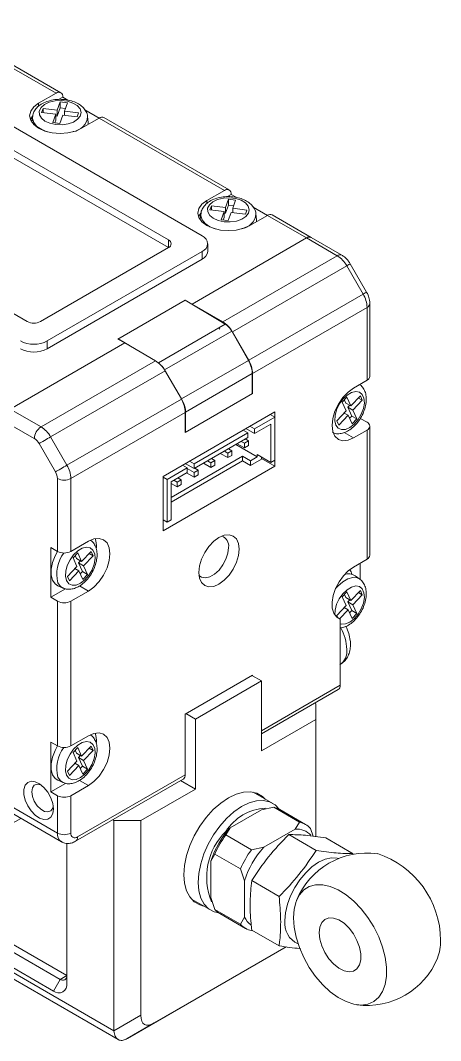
# Model space of a CAD drawing. Header units: millimetres. Extents: x 5 to 415, y 5 to 292.
# Drawn here: x 329.46 to 340.5, y 232.67 to 259.43 of the extents above; entities that cross this region are included whole.
import ezdxf

# ---------------------------------------------------------------- set-up
doc = ezdxf.new("R2010")
doc.units = ezdxf.units.MM

msp = doc.modelspace()

# ---------------------------------------------------------------- linework, layer by layer
at = {"color": 7, "linetype": 'Continuous', "lineweight": 18}
for p, q in [((330.399, 257.522), (327.111, 259.42)), ((330.524, 257.535), (327.236, 259.433)), ((330.399, 257.522), (329.939, 257.257)), ((330.509, 257.292), (330.431, 257.077)), ((330.575, 257.42), (330.467, 257.358)), ((330.695, 257.269), (330.509, 257.292)), ((330.509, 257.137), (330.509, 257.292)), ((330.711, 257.342), (330.575, 257.42)), ((330.617, 257.055), (330.695, 257.269)), ((334.235, 253.777), (328.578, 257.043)), ((330.059, 257.122), (330.02, 257.015)), ((330.02, 257.015), (330.392, 256.97)), ((330.431, 257.077), (330.059, 257.122)), ((330.059, 257.01), (330.059, 257.122)), ((330.509, 257.137), (330.431, 256.922)), ((330.431, 256.922), (330.431, 257.077)), ((330.641, 257.121), (330.509, 257.137)), ((330.989, 257.009), (330.617, 257.055)), ((330.617, 256.942), (330.617, 257.055)), ((330.95, 256.902), (330.989, 257.009)), ((331.53, 256.869), (331.155, 257.086)), ((329.781, 256.908), (329.765, 256.754)), ((330.392, 256.97), (330.314, 256.755)), ((330.314, 256.755), (330.5, 256.732)), ((330.392, 256.815), (330.368, 256.748)), ((330.392, 256.815), (330.392, 256.97)), ((330.431, 256.922), (330.392, 256.927)), ((330.5, 256.732), (330.578, 256.947)), ((330.578, 256.947), (330.95, 256.902)), ((331.07, 256.604), (331.53, 256.869)), ((331.245, 256.753), (331.228, 256.908)), ((334.818, 254.971), (331.53, 256.869)), ((334.943, 254.983), (331.655, 256.882)), ((333.351, 253.675), (328.401, 256.532)), ((333.351, 253.471), (328.401, 256.328)), ((334.818, 254.971), (334.358, 254.706)), ((334.995, 254.869), (334.887, 254.807)), ((335.13, 254.791), (334.995, 254.869)), ((334.479, 254.571), (334.44, 254.463)), ((334.851, 254.526), (334.479, 254.571)), ((334.479, 254.459), (334.479, 254.571)), ((334.929, 254.74), (334.851, 254.526)), ((334.929, 254.585), (334.851, 254.371)), ((335.115, 254.718), (334.929, 254.74)), ((334.929, 254.585), (334.929, 254.74)), ((335.061, 254.569), (334.929, 254.585)), ((335.037, 254.503), (335.115, 254.718)), ((324.689, 254.389), (329.638, 251.532)), ((334.201, 254.356), (334.184, 254.203)), ((334.44, 254.463), (334.812, 254.418)), ((334.812, 254.418), (334.734, 254.204)), ((334.812, 254.263), (334.812, 254.418)), ((334.851, 254.371), (334.812, 254.375)), ((334.851, 254.371), (334.851, 254.526)), ((334.92, 254.181), (334.998, 254.396)), ((334.998, 254.396), (335.37, 254.351)), ((335.408, 254.458), (335.037, 254.503)), ((335.037, 254.391), (335.037, 254.503)), ((335.37, 254.351), (335.408, 254.458)), ((335.49, 254.053), (335.949, 254.318)), ((335.949, 254.318), (335.574, 254.534)), ((335.664, 254.201), (335.647, 254.356)), ((336.975, 253.726), (335.949, 254.318)), ((337.1, 253.738), (336.074, 254.33)), ((334.734, 254.204), (334.92, 254.181)), ((334.812, 254.263), (334.788, 254.197)), ((336.975, 253.726), (333.97, 251.991)), ((334.381, 253.369), (334.381, 253.573)), ((337.783, 253.26), (336.975, 253.726)), ((337.908, 253.272), (337.1, 253.738)), ((329.992, 251.532), (333.351, 253.471)), ((330.169, 251.022), (334.235, 253.369)), ((334.235, 253.165), (334.235, 253.369)), ((334.778, 251.525), (337.783, 253.26)), ((330.169, 250.818), (334.235, 253.165)), ((338.033, 252.996), (335.028, 251.261)), ((338.462, 252.252), (338.033, 252.996)), ((338.554, 252.305), (338.124, 253.048)), ((335.457, 250.517), (338.462, 252.252)), ((333.793, 252.093), (332.025, 251.073)), ((332.033, 251.077), (333.785, 252.089)), ((333.785, 252.089), (334.682, 251.562)), ((333.97, 251.991), (333.793, 252.093)), ((333.793, 252.084), (333.793, 252.093)), ((333.97, 251.98), (333.97, 251.991)), ((333.97, 251.991), (334.778, 251.525)), ((338.566, 251.904), (335.561, 250.169)), ((338.566, 249.991), (338.566, 251.904)), ((338.639, 250.093), (338.639, 252.006)), ((334.682, 251.562), (334.843, 251.464)), ((335.012, 251.281), (333.25, 250.264)), ((334.682, 251.335), (334.7, 251.345)), ((335.45, 250.513), (335.012, 251.281)), ((335.457, 250.517), (335.028, 251.261)), ((332.202, 250.971), (329.197, 249.236)), ((330.169, 251.022), (330.169, 250.818)), ((332.025, 251.073), (332.202, 250.971)), ((332.033, 251.077), (332.326, 250.899)), ((332.033, 251.068), (332.033, 251.077)), ((332.202, 250.971), (333.01, 250.504)), ((330.005, 248.769), (333.01, 250.504)), ((335.45, 250.513), (333.696, 249.501)), ((333.26, 250.24), (330.255, 248.505)), ((333.696, 249.501), (333.25, 250.264)), ((333.26, 250.24), (333.689, 249.497)), ((335.553, 250.164), (333.8, 249.153)), ((335.553, 249.639), (335.553, 250.164)), ((335.561, 249.644), (335.561, 250.169)), ((338.566, 249.991), (338.212, 249.786)), ((338.377, 249.873), (338.371, 249.878)), ((338.389, 249.888), (338.389, 249.869)), ((330.684, 247.762), (333.689, 249.497)), ((333.793, 248.623), (335.561, 249.644)), ((335.553, 249.639), (333.8, 248.628)), ((335.553, 249.648), (335.561, 249.644)), ((338.039, 249.544), (337.915, 249.413)), ((338.142, 249.317), (338.039, 249.544)), ((338.391, 249.579), (338.142, 249.317)), ((338.339, 249.525), (338.442, 249.465)), ((338.442, 249.465), (338.391, 249.579)), ((329.197, 249.236), (330.005, 248.769)), ((337.915, 249.413), (338.018, 249.186)), ((338.008, 249.394), (337.972, 249.473)), ((338.008, 249.394), (338.142, 249.317)), ((338.06, 249.281), (338.111, 249.335)), ((338.162, 249.053), (338.06, 249.281)), ((338.06, 249.281), (338.194, 249.203)), ((338.194, 249.203), (338.442, 249.465)), ((333.793, 249.148), (330.788, 247.413)), ((336.144, 249.164), (333.209, 247.47)), ((333.793, 249.148), (333.793, 248.623)), ((333.8, 248.628), (333.8, 249.153)), ((336.144, 249.021), (335.614, 248.715)), ((336.144, 249.021), (336.02, 249.093)), ((336.144, 249.021), (336.144, 249.164)), ((336.144, 247.898), (336.144, 249.021)), ((338.018, 249.186), (337.77, 248.924)), ((337.822, 248.81), (338.07, 249.072)), ((337.967, 249.131), (338.07, 249.072)), ((338.07, 249.072), (338.173, 248.845)), ((338.105, 248.993), (338.162, 249.053)), ((338.162, 249.053), (338.297, 248.976)), ((338.173, 248.845), (338.297, 248.976)), ((338.297, 248.976), (338.194, 249.203)), ((338.389, 248.99), (338.566, 248.888)), ((329.828, 248.463), (329.02, 248.93)), ((335.313, 248.684), (335.437, 248.613)), ((335.384, 248.725), (335.614, 248.592)), ((335.614, 248.715), (335.49, 248.786)), ((336.038, 248.837), (335.614, 248.592)), ((335.614, 248.592), (335.614, 248.715)), ((336.038, 247.837), (336.038, 248.837)), ((337.77, 248.924), (337.822, 248.81)), ((338.566, 248.684), (338.212, 248.48)), ((338.566, 245.295), (338.566, 248.684)), ((338.639, 245.397), (338.639, 248.786)), ((330.255, 248.505), (330.684, 247.762)), ((333.8, 248.628), (333.793, 248.632)), ((335.437, 248.613), (334.023, 247.796)), ((335.437, 248.49), (334.023, 247.674)), ((335.454, 248.399), (335.366, 248.45)), ((335.437, 248.49), (335.437, 248.613)), ((330.382, 247.588), (329.953, 248.331)), ((334.906, 248.082), (335.012, 248.143)), ((335.012, 248.143), (334.924, 248.194)), ((335.012, 248.143), (335.012, 248.021)), ((335.684, 247.98), (335.118, 248.307)), ((335.348, 248.215), (335.154, 248.327)), ((335.348, 248.337), (335.26, 248.388)), ((335.348, 248.337), (335.454, 248.399)), ((335.348, 248.215), (335.348, 248.337)), ((335.454, 248.276), (335.348, 248.215)), ((335.454, 248.399), (335.454, 248.276)), ((333.422, 246.919), (335.295, 248)), ((335.295, 247.878), (333.422, 246.796)), ((334.464, 247.827), (334.376, 247.878)), ((334.464, 247.827), (334.571, 247.888)), ((334.571, 247.888), (334.482, 247.939)), ((334.571, 247.888), (334.571, 247.766)), ((334.906, 247.96), (334.712, 248.072)), ((334.906, 248.082), (334.818, 248.133)), ((334.906, 247.96), (334.906, 248.082)), ((335.012, 248.021), (334.906, 247.96)), ((335.295, 248), (335.507, 247.878)), ((335.295, 248), (335.295, 247.878)), ((335.507, 247.755), (335.295, 247.878)), ((335.684, 247.98), (335.507, 247.878)), ((335.79, 247.919), (335.507, 247.755)), ((335.507, 247.755), (335.507, 247.878)), ((335.684, 248.041), (335.684, 247.98)), ((336.038, 247.837), (335.684, 248.041)), ((335.79, 247.98), (335.79, 247.919)), ((336.144, 247.735), (335.79, 247.939)), ((336.144, 247.898), (336.038, 247.837)), ((336.144, 247.735), (336.144, 247.898)), ((333.209, 246.041), (336.144, 247.735)), ((333.846, 247.694), (333.315, 247.388)), ((333.846, 247.694), (333.722, 247.766)), ((334.023, 247.674), (333.793, 247.807)), ((333.846, 247.572), (333.846, 247.694)), ((334.023, 247.572), (333.846, 247.674)), ((333.899, 247.868), (334.023, 247.796)), ((334.023, 247.674), (334.023, 247.796)), ((334.023, 247.572), (334.129, 247.633)), ((334.129, 247.633), (334.04, 247.684)), ((334.129, 247.633), (334.129, 247.511)), ((334.464, 247.705), (334.27, 247.817)), ((334.464, 247.705), (334.464, 247.827)), ((334.571, 247.766), (334.464, 247.705)), ((330.434, 245.5), (330.434, 247.413)), ((330.788, 247.413), (330.788, 245.5)), ((333.209, 247.47), (333.209, 246.041)), ((333.315, 247.388), (333.209, 247.45)), ((333.315, 247.388), (333.315, 246.266)), ((333.846, 247.572), (333.422, 247.327)), ((333.581, 247.317), (333.492, 247.368)), ((333.581, 247.317), (333.687, 247.378)), ((333.687, 247.378), (333.598, 247.429)), ((333.687, 247.378), (333.687, 247.256)), ((334.023, 247.449), (333.828, 247.562)), ((334.023, 247.449), (334.023, 247.572)), ((334.129, 247.511), (334.023, 247.449)), ((333.422, 247.327), (333.422, 246.327)), ((333.581, 247.194), (333.422, 247.286)), ((333.581, 247.194), (333.581, 247.317)), ((333.687, 247.256), (333.581, 247.194)), ((333.315, 246.266), (333.209, 246.327)), ((333.422, 246.327), (333.315, 246.266)), ((331.247, 245.766), (330.788, 245.5)), ((331.306, 245.791), (331.302, 245.794)), ((330.257, 245.602), (330.434, 245.5)), ((330.257, 244.296), (330.257, 245.602)), ((330.968, 245.462), (330.844, 245.331)), ((331.071, 245.235), (330.968, 245.462)), ((331.32, 245.497), (331.071, 245.235)), ((331.371, 245.383), (331.32, 245.497)), ((330.844, 245.331), (330.947, 245.104)), ((330.937, 245.312), (330.901, 245.391)), ((330.937, 245.312), (331.071, 245.235)), ((330.988, 245.199), (331.04, 245.253)), ((331.091, 244.971), (330.988, 245.199)), ((330.988, 245.199), (331.123, 245.121)), ((331.123, 245.121), (331.371, 245.383)), ((331.268, 245.443), (331.371, 245.383)), ((338.566, 245.295), (338.212, 245.091)), ((338.389, 245.193), (338.389, 244.766)), ((330.947, 245.104), (330.699, 244.841)), ((330.75, 244.728), (330.999, 244.99)), ((330.896, 245.049), (330.999, 244.99)), ((330.999, 244.99), (331.102, 244.763)), ((331.034, 244.911), (331.091, 244.971)), ((331.091, 244.971), (331.226, 244.894)), ((331.226, 244.894), (331.123, 245.121)), ((330.699, 244.841), (330.75, 244.728)), ((331.102, 244.763), (331.226, 244.894)), ((338.377, 244.77), (338.251, 244.861)), ((330.257, 244.296), (330.643, 244.519)), ((330.441, 244.601), (330.583, 244.538)), ((330.788, 244.194), (331.247, 244.459)), ((338.039, 244.441), (337.915, 244.309)), ((338.142, 244.213), (338.039, 244.441)), ((338.391, 244.476), (338.142, 244.213)), ((338.339, 244.421), (338.442, 244.362)), ((338.442, 244.362), (338.391, 244.476)), ((330.434, 244.194), (330.257, 244.296)), ((330.434, 240.397), (330.434, 244.194)), ((330.788, 244.194), (330.788, 240.397)), ((337.915, 244.309), (338.018, 244.082)), ((338.008, 244.291), (337.972, 244.37)), ((338.008, 244.291), (338.142, 244.213)), ((338.06, 244.177), (338.111, 244.232)), ((338.162, 243.95), (338.06, 244.177)), ((338.06, 244.177), (338.194, 244.1)), ((338.194, 244.1), (338.442, 244.362)), ((338.018, 244.082), (337.77, 243.82)), ((337.845, 243.732), (338.07, 243.969)), ((337.967, 244.028), (338.07, 243.969)), ((338.07, 243.969), (338.173, 243.741)), ((338.105, 243.89), (338.162, 243.95)), ((338.162, 243.95), (338.297, 243.873)), ((338.173, 243.741), (338.297, 243.873)), ((338.297, 243.873), (338.194, 244.1)), ((337.77, 243.82), (337.798, 243.759)), ((337.771, 243.775), (337.859, 243.724)), ((337.859, 243.724), (337.859, 241.988)), ((335.561, 242.254), (333.793, 241.234)), ((335.561, 242.234), (335.561, 242.254)), ((334.058, 241.101), (335.79, 242.101)), ((335.79, 242.101), (335.543, 242.244)), ((335.79, 240.264), (335.79, 242.101)), ((335.79, 240.71), (337.807, 241.874)), ((337.222, 241.499), (337.189, 241.518)), ((337.222, 241.09), (337.222, 241.499)), ((317.176, 241.436), (331.919, 232.925)), ((317.279, 241.207), (332.032, 232.691)), ((333.793, 241.234), (333.793, 239.641)), ((333.81, 241.244), (334.058, 241.101)), ((334.058, 239.264), (334.058, 241.101)), ((335.79, 240.264), (337.222, 241.09)), ((337.222, 238.017), (337.222, 241.09)), ((331.247, 240.662), (330.788, 240.397)), ((331.306, 240.688), (331.302, 240.691)), ((320.181, 240.436), (330.681, 234.375)), ((330.257, 240.499), (330.434, 240.397)), ((330.257, 239.192), (330.257, 240.499)), ((331.32, 240.393), (331.071, 240.131)), ((331.371, 240.28), (331.32, 240.393)), ((320.004, 240.334), (330.505, 234.272)), ((330.968, 240.359), (330.844, 240.227)), ((330.844, 240.227), (330.947, 240)), ((330.937, 240.209), (330.901, 240.288)), ((330.937, 240.209), (331.071, 240.131)), ((331.071, 240.131), (330.968, 240.359)), ((330.988, 240.095), (331.04, 240.15)), ((331.123, 240.018), (331.371, 240.28)), ((331.268, 240.339), (331.371, 240.28)), ((330.328, 233.966), (319.827, 240.028)), ((330.947, 240), (330.699, 239.738)), ((330.75, 239.625), (330.999, 239.887)), ((330.896, 239.946), (330.999, 239.887)), ((331.091, 239.868), (330.988, 240.095)), ((330.988, 240.095), (331.123, 240.018)), ((330.999, 239.887), (331.102, 239.659)), ((331.034, 239.808), (331.091, 239.868)), ((331.091, 239.868), (331.226, 239.791)), ((331.226, 239.791), (331.123, 240.018)), ((330.699, 239.738), (330.75, 239.625)), ((330.964, 238.008), (333.793, 239.641)), ((331.102, 239.659), (331.226, 239.791)), ((330.257, 239.192), (330.643, 239.415)), ((330.441, 239.498), (330.583, 239.435)), ((330.788, 239.09), (331.247, 239.356)), ((330.913, 237.894), (333.741, 239.527)), ((334.058, 239.264), (333.671, 239.487)), ((330.434, 239.09), (330.257, 239.192)), ((330.434, 238.111), (330.434, 239.09)), ((330.788, 239.09), (330.788, 238.111)), ((332.626, 238.437), (334.058, 239.264)), ((336.088, 238.889), (335.577, 239.183)), ((329.02, 238.927), (330.434, 238.111)), ((336.117, 238.786), (335.794, 238.722)), ((336.117, 238.786), (336.788, 238.399)), ((329.123, 238.698), (330.538, 237.882)), ((335.794, 238.722), (334.969, 238.246)), ((336.947, 238.338), (336.275, 238.726)), ((329.197, 238.335), (329.474, 238.495)), ((331.919, 238.437), (331.886, 238.456)), ((331.919, 238.437), (332.626, 238.437)), ((331.919, 232.925), (331.919, 238.437)), ((332.626, 238.437), (332.626, 233.329)), ((334.969, 238.246), (334.859, 238.06)), ((336.678, 238.213), (336.788, 238.399)), ((334.859, 238.06), (335.531, 237.673)), ((336.678, 238.213), (335.853, 237.736)), ((337.229, 237.656), (336.508, 238.071)), ((337.079, 238.231), (337.148, 238.027)), ((338.201, 237.569), (337.481, 237.985)), ((330.681, 237.839), (330.681, 234.17)), ((335.531, 237.673), (335.853, 237.736)), ((334.568, 237.557), (334.462, 237.369)), ((334.568, 237.557), (335.24, 237.169)), ((334.462, 237.369), (334.462, 236.416)), ((335.346, 236.859), (335.24, 237.169)), ((335.346, 236.859), (335.346, 235.906)), ((336.257, 236.446), (335.536, 236.862)), ((333.958, 236.377), (334.468, 236.083)), ((334.462, 236.416), (334.568, 236.105)), ((334.568, 236.105), (335.24, 235.717)), ((334.7, 235.998), (335.372, 235.61)), ((335.24, 235.717), (335.346, 235.906)), ((336.257, 235.15), (335.536, 235.566)), ((335.555, 235.554), (335.531, 235.55)), ((336.439, 235.127), (332.272, 232.721)), ((332.976, 233.127), (336.439, 235.127)), ((330.505, 234.272), (330.328, 233.966)), ((330.505, 234.272), (330.681, 234.375)), ((331.919, 232.921), (332.626, 233.329)), ((332.976, 233.127), (332.269, 232.719)), ((332.269, 232.719), (332.272, 232.721))]:
    msp.add_line(p, q, dxfattribs=at)
at = {"color": 8, "linetype": 'Continuous', "lineweight": 18}
for p, q in [((329.939, 257.179), (329.939, 257.257)), ((334.358, 254.628), (334.358, 254.706)), ((333.351, 253.471), (333.351, 253.675)), ((334.843, 251.464), (333.086, 250.45)), ((338.37, 249.878), (338.378, 249.873)), ((337.969, 248.62), (338.212, 248.48)), ((331.015, 244.593), (331.247, 244.459)), ((335.79, 240.794), (337.859, 241.988)), ((331.015, 239.49), (331.247, 239.356))]:
    msp.add_line(p, q, dxfattribs=at)
at = {"color": 7, "linetype": 'Continuous', "lineweight": 18, "flags": 128}
for points in [[(329.939, 257.257), (329.812, 257.161), (329.732, 257.05), (329.705, 256.93), (329.732, 256.811), (329.812, 256.7), (329.939, 256.604), (330.105, 256.53), (330.298, 256.484), (330.505, 256.469), (330.712, 256.484), (330.905, 256.53), (331.07, 256.604)], [(330.392, 256.701), (330.556, 256.696), (330.715, 256.718), (330.855, 256.767), (330.965, 256.838), (331.033, 256.924), (331.055, 257.018), (331.028, 257.111), (330.954, 257.196), (330.84, 257.264), (330.697, 257.31), (330.536, 257.329), (330.373, 257.32), (330.221, 257.284), (330.095, 257.224), (330.005, 257.145), (329.959, 257.054), (329.962, 256.959), (330.013, 256.869), (330.108, 256.792), (330.238, 256.734), (330.392, 256.701)], [(329.781, 256.923), (329.732, 256.846), (329.724, 256.828)], [(331.245, 256.705), (331.245, 256.75), (331.245, 256.753)], [(334.358, 254.706), (334.231, 254.61), (334.151, 254.499), (334.124, 254.379), (334.151, 254.26), (334.231, 254.148), (334.358, 254.053), (334.524, 253.979), (334.717, 253.933), (334.924, 253.917), (335.131, 253.933), (335.324, 253.979), (335.49, 254.053)], [(334.811, 254.15), (334.975, 254.145), (335.134, 254.167), (335.275, 254.216), (335.384, 254.287), (335.453, 254.373), (335.474, 254.466), (335.447, 254.56), (335.373, 254.644), (335.26, 254.713), (335.116, 254.759), (334.956, 254.778), (334.792, 254.769), (334.641, 254.733), (334.514, 254.673), (334.424, 254.594), (334.379, 254.503), (334.382, 254.408), (334.433, 254.318), (334.527, 254.241), (334.657, 254.183), (334.811, 254.15)], [(334.2, 254.371), (334.151, 254.295), (334.144, 254.277)], [(335.664, 254.153), (335.664, 254.199), (335.664, 254.201)], [(338.212, 249.786), (338.066, 249.68), (337.929, 249.536), (337.812, 249.364), (337.722, 249.177), (337.666, 248.987), (337.646, 248.807), (337.666, 248.649), (337.722, 248.524), (337.812, 248.44), (337.929, 248.404), (338.066, 248.418), (338.212, 248.48)], [(337.747, 248.815), (337.807, 248.735), (337.893, 248.695), (337.999, 248.7), (338.114, 248.749), (338.228, 248.838), (338.331, 248.958), (338.415, 249.099), (338.471, 249.249), (338.495, 249.394), (338.484, 249.521), (338.439, 249.619), (338.365, 249.679), (338.268, 249.696), (338.157, 249.669), (338.041, 249.6), (337.931, 249.494), (337.836, 249.362), (337.765, 249.215), (337.725, 249.066), (337.719, 248.929), (337.747, 248.815)], [(329.953, 248.331), (329.981, 248.347), (330.014, 248.367), (330.052, 248.388), (330.093, 248.412), (330.135, 248.436), (330.178, 248.461), (330.218, 248.484), (330.255, 248.505)], [(330.382, 247.588), (330.41, 247.604), (330.443, 247.623), (330.481, 247.645), (330.522, 247.668), (330.565, 247.693), (330.607, 247.717), (330.647, 247.741), (330.684, 247.762)], [(331.247, 244.459), (331.394, 244.566), (331.53, 244.71), (331.647, 244.881), (331.737, 245.069), (331.794, 245.259), (331.813, 245.439), (331.794, 245.597), (331.737, 245.722), (331.647, 245.805), (331.53, 245.841), (331.394, 245.828), (331.247, 245.766)], [(335.207, 245.561), (335.189, 245.709), (335.136, 245.826), (335.052, 245.904), (334.942, 245.938), (334.814, 245.926), (334.677, 245.867), (334.539, 245.767), (334.411, 245.632), (334.302, 245.471), (334.217, 245.296), (334.164, 245.118), (334.146, 244.949), (334.164, 244.801), (334.217, 244.684), (334.302, 244.605), (334.411, 244.572), (334.539, 244.584), (334.677, 244.643), (334.814, 244.743), (334.942, 244.878), (335.052, 245.038), (335.136, 245.214), (335.189, 245.392), (335.207, 245.561)], [(330.435, 245.5), (330.372, 245.383), (330.303, 245.207), (330.268, 245.034), (330.268, 244.876), (330.303, 244.744), (330.372, 244.647), (330.441, 244.601)], [(330.676, 244.733), (330.735, 244.653), (330.822, 244.613), (330.927, 244.618), (331.042, 244.667), (331.157, 244.756), (331.26, 244.876), (331.344, 245.017), (331.4, 245.167), (331.424, 245.312), (331.413, 245.439), (331.368, 245.537), (331.294, 245.597), (331.197, 245.614), (331.086, 245.587), (330.97, 245.518), (330.86, 245.412), (330.765, 245.28), (330.694, 245.133), (330.654, 244.984), (330.648, 244.847), (330.676, 244.733)], [(334.928, 245.604), (334.911, 245.455), (334.86, 245.298), (334.78, 245.145), (334.678, 245.01), (334.561, 244.903), (334.439, 244.832), (334.322, 244.804), (334.219, 244.821), (334.151, 244.869)], [(338.212, 245.091), (338.074, 244.992), (337.944, 244.859), (337.831, 244.7), (337.74, 244.526), (337.678, 244.346), (337.649, 244.172), (337.653, 244.014), (337.692, 243.882), (337.761, 243.783), (337.859, 243.724)], [(331.247, 239.356), (331.394, 239.463), (331.53, 239.607), (331.647, 239.778), (331.737, 239.965), (331.794, 240.155), (331.813, 240.336), (331.794, 240.493), (331.737, 240.618), (331.647, 240.702), (331.53, 240.738), (331.394, 240.724), (331.247, 240.662)], [(330.435, 240.396), (330.372, 240.28), (330.303, 240.104), (330.268, 239.931), (330.268, 239.773), (330.303, 239.641), (330.372, 239.543), (330.441, 239.498)], [(330.676, 239.629), (330.735, 239.549), (330.822, 239.51), (330.927, 239.515), (331.042, 239.564), (331.157, 239.653), (331.26, 239.773), (331.344, 239.914), (331.4, 240.063), (331.424, 240.208), (331.413, 240.335), (331.368, 240.433), (331.294, 240.494), (331.197, 240.511), (331.086, 240.484), (330.97, 240.414), (330.86, 240.309), (330.765, 240.177), (330.694, 240.03), (330.654, 239.881), (330.648, 239.743), (330.676, 239.629)], [(330.328, 238.743), (330.311, 238.621), (330.26, 238.529), (330.181, 238.477), (330.081, 238.468), (329.968, 238.503), (329.852, 238.58), (329.745, 238.691), (329.654, 238.827), (329.589, 238.975), (329.554, 239.123), (329.554, 239.257), (329.589, 239.365), (329.654, 239.438), (329.745, 239.469), (329.852, 239.456), (329.968, 239.399), (330.081, 239.304), (330.181, 239.179), (330.26, 239.035), (330.311, 238.886), (330.328, 238.743)], [(329.996, 239.379), (329.996, 239.379), (329.904, 239.394), (329.828, 239.364), (329.779, 239.294), (329.762, 239.192), (329.779, 239.071), (329.828, 238.944), (329.904, 238.828), (329.996, 238.736), (330.094, 238.679), (330.186, 238.665), (330.262, 238.694), (330.311, 238.764), (330.324, 238.812)], [(335.891, 239.002), (335.818, 239.072), (335.674, 239.155), (335.507, 239.193), (335.323, 239.186), (335.127, 239.133), (334.924, 239.037), (334.722, 238.899), (334.525, 238.725), (334.341, 238.52), (334.174, 238.289), (334.03, 238.04), (333.914, 237.78), (333.828, 237.518), (333.775, 237.26), (333.757, 237.016), (333.775, 236.792), (333.828, 236.596), (333.914, 236.433), (334.03, 236.308), (334.174, 236.225), (334.271, 236.196)], [(336.259, 238.735), (336.149, 238.847), (336.007, 238.927), (335.842, 238.962), (335.661, 238.953), (335.467, 238.9), (335.268, 238.803), (335.069, 238.666), (334.877, 238.494), (334.697, 238.29)], [(334.697, 238.29), (334.534, 238.063), (334.394, 237.817), (334.281, 237.562), (334.198, 237.304), (334.148, 237.052), (334.132, 236.813), (334.151, 236.595), (334.204, 236.403), (334.29, 236.245), (334.406, 236.124), (334.549, 236.044), (334.676, 236.013)], [(336.409, 235.812), (336.426, 236.021), (336.476, 236.241), (336.558, 236.465), (336.668, 236.683), (336.802, 236.887), (336.955, 237.07), (337.12, 237.224), (337.293, 237.343), (337.465, 237.423), (337.631, 237.46), (337.784, 237.454), (337.824, 237.445)], [(336.634, 235.886), (336.651, 235.637), (336.704, 235.375), (336.789, 235.107), (336.906, 234.841), (337.049, 234.585), (337.216, 234.346), (337.402, 234.13), (337.601, 233.946), (337.807, 233.796), (338.014, 233.687), (338.217, 233.62), (338.41, 233.598), (338.587, 233.622), (338.743, 233.69), (338.873, 233.801), (338.975, 233.952), (339.044, 234.139), (339.079, 234.355), (339.079, 234.595), (339.044, 234.851), (338.975, 235.117), (338.873, 235.385), (338.743, 235.647), (338.587, 235.896), (338.41, 236.124), (338.217, 236.324), (338.014, 236.492), (337.807, 236.622), (337.601, 236.711), (337.402, 236.755), (337.216, 236.754), (337.049, 236.708), (336.906, 236.618), (336.789, 236.486), (336.704, 236.317), (336.651, 236.115), (336.634, 235.886)], [(337.311, 235.496), (337.328, 235.643), (337.378, 235.761), (337.459, 235.843), (337.565, 235.883), (337.689, 235.879), (337.824, 235.831), (337.961, 235.742), (338.092, 235.617), (338.208, 235.465), (338.302, 235.295), (338.368, 235.118), (338.402, 234.945), (338.402, 234.786), (338.368, 234.652), (338.302, 234.551), (338.208, 234.49), (338.092, 234.472), (337.961, 234.498), (337.824, 234.567), (337.689, 234.675), (337.565, 234.814), (337.459, 234.977), (337.378, 235.152), (337.328, 235.328), (337.311, 235.496)]]:
    msp.add_lwpolyline(points, dxfattribs=at)
at = {"color": 8, "linetype": 'Continuous', "lineweight": 18, "flags": 128}
for points in [[(330.161, 256.513), (330.021, 256.57), (329.898, 256.653), (329.816, 256.751), (329.781, 256.859), (329.782, 256.908)], [(334.58, 253.962), (334.441, 254.019), (334.317, 254.102), (334.236, 254.2), (334.201, 254.307), (334.201, 254.357)], [(338.033, 252.996), (338.065, 253.014), (338.091, 253.029), (338.11, 253.04), (338.121, 253.047), (338.124, 253.048)], [(338.462, 252.252), (338.494, 252.271), (338.52, 252.286), (338.539, 252.297), (338.551, 252.303), (338.554, 252.305)], [(330.583, 244.538), (330.516, 244.583), (330.449, 244.678)], [(337.739, 244.524), (337.797, 244.589), (337.926, 244.704), (338.06, 244.781), (338.189, 244.816), (338.305, 244.806), (338.378, 244.769)], [(337.859, 243.601), (337.893, 243.592), (337.999, 243.597), (338.114, 243.646), (338.228, 243.735), (338.331, 243.855), (338.415, 243.996), (338.471, 244.146), (338.495, 244.29), (338.484, 244.417), (338.439, 244.515), (338.365, 244.576), (338.268, 244.593), (338.157, 244.566), (338.041, 244.496), (337.931, 244.391), (337.836, 244.259), (337.765, 244.112), (337.725, 243.963), (337.718, 243.835)], [(330.583, 239.435), (330.516, 239.479), (330.449, 239.574)]]:
    msp.add_lwpolyline(points, dxfattribs=at)
at = {"color": 7, "linetype": 'Continuous', "lineweight": 18}
for centre, radius, start, end in [((330.468, 257.438), 0.109, 350.786, 129.2033), ((331.603, 256.767), 0.126, 65.6929, 125.6176), ((334.887, 254.886), 0.109, 350.786, 129.2033), ((336.023, 254.216), 0.126, 65.6929, 125.6176), ((334.157, 253.573), 0.218, 290.7834, 69.2166), ((333.312, 253.573), 0.109, 290.7834, 69.2166), ((337.048, 253.624), 0.126, 65.6929, 125.6176), ((334.131, 253.394), 0.251, 294.3747, 354.3052), ((337.401, 252.647), 0.721, 28.8556, 58.0453), ((337.845, 251.879), 0.721, 1.9565, 31.1437), ((329.815, 251.873), 0.384, 242.6097, 297.3903), ((334.396, 250.913), 0.721, 28.8556, 58.0453), ((329.815, 251.704), 0.769, 242.6097, 297.3903), ((329.815, 251.5), 0.769, 242.6097, 297.3903), ((332.628, 249.892), 0.721, 28.8556, 58.0453), ((334.84, 250.144), 0.721, 1.9565, 31.1437), ((338.514, 250.105), 0.126, 294.3747, 354.3052), ((333.072, 249.124), 0.721, 1.9565, 31.1437), ((330.212, 248.446), 0.384, 122.6055, 177.3945), ((329.623, 248.157), 0.721, 28.8556, 58.0453), ((338.527, 248.786), 0.109, 290.7834, 69.2166), ((329.637, 248.157), 0.361, 28.8556, 58.0453), ((330.067, 247.389), 0.721, 1.9565, 31.1437), ((330.073, 247.401), 0.361, 1.9565, 31.1437), ((330.611, 247.755), 0.384, 242.6097, 297.3903), ((330.844, 245.644), 0.616, 355.0212, 18.1597), ((334.662, 245.648), 0.27, 350.708, 71.2851), ((330.611, 245.841), 0.384, 242.6097, 297.3903), ((338.514, 245.41), 0.126, 294.3747, 354.3052), ((337.972, 244.867), 0.2, 9.6309, 48.4803), ((338.084, 244.605), 0.307, 56.8188, 111.4976), ((330.611, 244.535), 0.384, 242.6097, 297.3903), ((337.74, 241.973), 0.12, 304.0564, 7.2558), ((330.844, 240.541), 0.616, 355.0212, 18.1597), ((330.611, 240.738), 0.384, 242.6097, 297.3903), ((333.674, 239.626), 0.12, 304.0564, 7.2558), ((330.611, 239.432), 0.384, 242.6097, 297.3903), ((336.006, 238.256), 0.541, 60.1234, 78.1783), ((335.978, 237.432), 1.334, 93.2411, 147.2142), ((336.752, 236.632), 2.405, 137.844, 162.156), ((336.679, 237.874), 0.535, 41.741, 78.2483), ((330.611, 238.452), 0.384, 242.6097, 297.3903), ((330.895, 238.093), 0.109, 170.786, 309.2033), ((336.045, 236.951), 1.691, 134.6535, 202.3726), ((337.047, 236.462), 2.71, 143.8455, 156.1545), ((336.723, 237.706), 0.508, 43.2382, 95.0214), ((337.636, 236.122), 2.405, 137.8436, 162.1564), ((337.719, 236.074), 2.71, 143.8455, 156.1545), ((338.566, 235.587), 2, 82.2349, 157.7598), ((338.091, 235.281), 2.407, 0.1878, 71.9684), ((334.97, 236.464), 0.539, 221.7738, 239.9195), ((335.832, 236.139), 0.539, 205.6464, 233.873), ((335.64, 236.074), 0.535, 221.741, 258.2483), ((336.99, 235.738), 0.585, 172.7562, 246.4056), ((339.331, 235.258), 1.167, 338.5203, 1.5145), ((338.566, 235.587), 2, 262.2349, 337.7598), ((330.574, 234.357), 0.109, 230.7967, 9.214), ((330.466, 234.135), 0.218, 230.7967, 9.214)]:
    msp.add_arc(centre, radius, start, end, dxfattribs=at)
at = {"color": 8, "linetype": 'Continuous', "lineweight": 18}
for centre, radius, start, end in [((330.791, 256.949), 0.439, 277.5866, 354.7509), ((335.21, 254.397), 0.439, 277.5866, 354.7509), ((337.855, 253.164), 0.12, 64.0317, 127.2546), ((338.519, 252.014), 0.12, 292.7366, 355.9678), ((331.311, 244.912), 0.893, 142.2949, 195.1829), ((336.761, 242.879), 1.275, 2.1713, 28.905), ((337.614, 242.877), 0.424, 304.455, 6.8571), ((331.311, 239.808), 0.893, 142.2949, 195.1829), ((330.679, 238.083), 0.246, 173.6716, 235.3107), ((330.845, 237.993), 0.12, 304.0296, 7.2585)]:
    msp.add_arc(centre, radius, start, end, dxfattribs=at)
at = {"color": 7, "linetype": 'Continuous', "lineweight": 18}
for centre, major_axis, ratio, start_param, end_param in [((333.326, 234.138), (0.606, 1.05), 0.333351, 2.617959, 3.665156), ((332.626, 232.925), (0.707, 0), 0.577382, 3.141593, 3.151593)]:
    msp.add_ellipse(centre, major_axis=major_axis, ratio=ratio, start_param=start_param, end_param=end_param, dxfattribs=at)
for points, knots in [([(331.226, 256.909), (331.226, 256.912), (331.229, 256.957), (331.192, 257.039), (331.123, 257.143), (331.017, 257.23), (330.881, 257.299), (330.72, 257.346), (330.545, 257.366), (330.367, 257.358), (330.195, 257.322), (330.039, 257.259), (329.914, 257.171), (329.831, 257.066), (329.787, 256.975), (329.787, 256.921), (329.787, 256.908)], [0, 0, 0, 0, 0.006194, 0.079302, 0.151793, 0.228359, 0.310456, 0.395579, 0.480666, 0.56571, 0.651406, 0.738555, 0.828056, 0.903901, 0.975411, 1, 1, 1, 1]), ([(335.645, 254.358), (335.646, 254.361), (335.648, 254.405), (335.612, 254.488), (335.542, 254.591), (335.436, 254.678), (335.301, 254.748), (335.14, 254.794), (334.964, 254.815), (334.786, 254.807), (334.614, 254.771), (334.459, 254.707), (334.334, 254.62), (334.25, 254.514), (334.206, 254.424), (334.206, 254.37), (334.206, 254.356)], [0, 0, 0, 0, 0.006194, 0.079302, 0.151793, 0.228359, 0.310456, 0.395579, 0.480666, 0.56571, 0.651406, 0.738555, 0.828056, 0.903901, 0.975411, 1, 1, 1, 1]), ([(338.124, 253.048), (338.109, 253.072), (338.067, 253.139), (337.994, 253.216), (337.931, 253.257), (337.908, 253.272)], [0, 0, 0, 0, 0.262018, 0.735045, 1, 1, 1, 1]), ([(338.639, 252.006), (338.637, 252.035), (338.633, 252.109), (338.603, 252.211), (338.567, 252.279), (338.554, 252.305)], [0, 0, 0, 0, 0.2852593, 0.728465, 1, 1, 1, 1]), ([(334.843, 251.464), (334.878, 251.438), (334.942, 251.392), (334.991, 251.315), (335.012, 251.281)], [0, 0, 0, 0, 0.557682, 1, 1, 1, 1]), ([(333.25, 250.264), (333.223, 250.308), (333.192, 250.358), (333.153, 250.387), (333.15, 250.39)], [0, 0, 0, 0, 0.901816, 1, 1, 1, 1]), ([(335.45, 250.513), (335.483, 250.447), (335.542, 250.327), (335.55, 250.214), (335.553, 250.164)], [0, 0, 0, 0, 0.557568, 1, 1, 1, 1]), ([(337.657, 248.625), (337.673, 248.617), (337.725, 248.589), (337.829, 248.584), (337.955, 248.607), (338.084, 248.667), (338.21, 248.762), (338.326, 248.888), (338.424, 249.037), (338.498, 249.199), (338.542, 249.366), (338.551, 249.525), (338.528, 249.667), (338.471, 249.78), (338.418, 249.851), (338.38, 249.87), (338.377, 249.871)], [0, 0, 0, 0, 0.032835, 0.105131, 0.178606, 0.257152, 0.34069, 0.425862, 0.510839, 0.596, 0.682047, 0.769915, 0.849668, 0.924049, 0.994861, 1, 1, 1, 1]), ([(333.696, 249.501), (333.729, 249.434), (333.79, 249.315), (333.797, 249.202), (333.8, 249.153)], [0, 0, 0, 0, 0.557568, 1, 1, 1, 1]), ([(330.586, 244.543), (330.602, 244.534), (330.654, 244.507), (330.758, 244.502), (330.884, 244.525), (331.013, 244.585), (331.139, 244.68), (331.255, 244.806), (331.353, 244.955), (331.426, 245.117), (331.471, 245.284), (331.48, 245.443), (331.457, 245.585), (331.4, 245.698), (331.346, 245.769), (331.309, 245.788), (331.306, 245.789)], [0, 0, 0, 0, 0.032835, 0.105131, 0.178606, 0.257152, 0.34069, 0.425862, 0.510839, 0.596, 0.682047, 0.769915, 0.849668, 0.924049, 0.994861, 1, 1, 1, 1]), ([(337.872, 243.494), (337.899, 243.498), (337.97, 243.508), (338.084, 243.565), (338.21, 243.658), (338.326, 243.785), (338.424, 243.934), (338.498, 244.096), (338.542, 244.263), (338.551, 244.422), (338.528, 244.563), (338.471, 244.676), (338.418, 244.747), (338.38, 244.767), (338.377, 244.768)], [0, 0, 0, 0, 0.054615, 0.145017, 0.241166, 0.339195, 0.436999, 0.535015, 0.634051, 0.735184, 0.826975, 0.912584, 0.994085, 1, 1, 1, 1]), ([(337.861, 242.533), (337.898, 242.558), (337.974, 242.61), (338.055, 242.726), (338.11, 242.86), (338.129, 242.975), (338.132, 243.078), (338.125, 243.19), (338.089, 243.347), (338.047, 243.473), (338.012, 243.532), (338.01, 243.535)], [0, 0, 0, 0, 0.122769, 0.255545, 0.3888608, 0.5290074, 0.574809, 0.6694444, 0.8297557, 0.9903777, 1, 1, 1, 1]), ([(330.586, 239.44), (330.602, 239.431), (330.654, 239.404), (330.758, 239.399), (330.884, 239.422), (331.013, 239.482), (331.139, 239.577), (331.255, 239.703), (331.353, 239.852), (331.426, 240.013), (331.471, 240.181), (331.48, 240.339), (331.457, 240.481), (331.4, 240.594), (331.346, 240.665), (331.309, 240.685), (331.306, 240.686)], [0, 0, 0, 0, 0.032835, 0.105131, 0.178606, 0.257152, 0.34069, 0.425862, 0.510839, 0.596, 0.682047, 0.769915, 0.849668, 0.924049, 0.994861, 1, 1, 1, 1]), ([(335.536, 236.862), (335.677, 237.073), (335.96, 237.5), (336.324, 237.88), (336.508, 238.071)], [0, 0, 0, 0, 0.495216, 1, 1, 1, 1]), ([(336.508, 238.071), (336.649, 238.069), (336.932, 238.063), (337.297, 238.011), (337.481, 237.985)], [0, 0, 0, 0, 0.4952157, 1, 1, 1, 1]), ([(330.541, 237.885), (330.553, 237.877), (330.597, 237.846), (330.689, 237.833), (330.805, 237.842), (330.875, 237.876), (330.913, 237.894)], [0, 0, 0, 0, 0.111437, 0.406618, 0.685898, 1, 1, 1, 1]), ([(336.257, 236.446), (336.437, 236.634), (336.802, 237.014), (337.086, 237.44), (337.229, 237.656)], [0, 0, 0, 0, 0.495216, 1, 1, 1, 1]), ([(337.229, 237.656), (337.409, 237.63), (337.774, 237.577), (338.058, 237.572), (338.201, 237.569)], [0, 0, 0, 0, 0.4952157, 1, 1, 1, 1]), ([(335.536, 235.566), (335.53, 235.624), (335.504, 235.879), (335.483, 236.326), (335.518, 236.682), (335.536, 236.862)], [0, 0, 0, 0, 0.1269715, 0.560077, 1, 1, 1, 1]), ([(336.257, 235.15), (336.263, 235.201), (336.289, 235.426), (336.31, 235.849), (336.274, 236.246), (336.257, 236.446)], [0, 0, 0, 0, 0.1269715, 0.560077, 1, 1, 1, 1]), ([(336.814, 235.081), (336.805, 235.082), (336.647, 235.088), (336.447, 235.12), (336.257, 235.15)], [0, 0, 0, 0, 0.0547386, 1, 1, 1, 1]), ([(332.269, 232.719), (332.231, 232.7), (332.155, 232.663), (332.056, 232.67), (331.976, 232.729), (331.928, 232.821), (331.921, 232.893), (331.919, 232.921)], [0, 0, 0, 0, 0.2167717, 0.4334534, 0.649886, 0.8645239, 1, 1, 1, 1])]:
    msp.add_open_spline(points, degree=3, knots=knots, dxfattribs=at)

doc.saveas('drawing.dxf')
